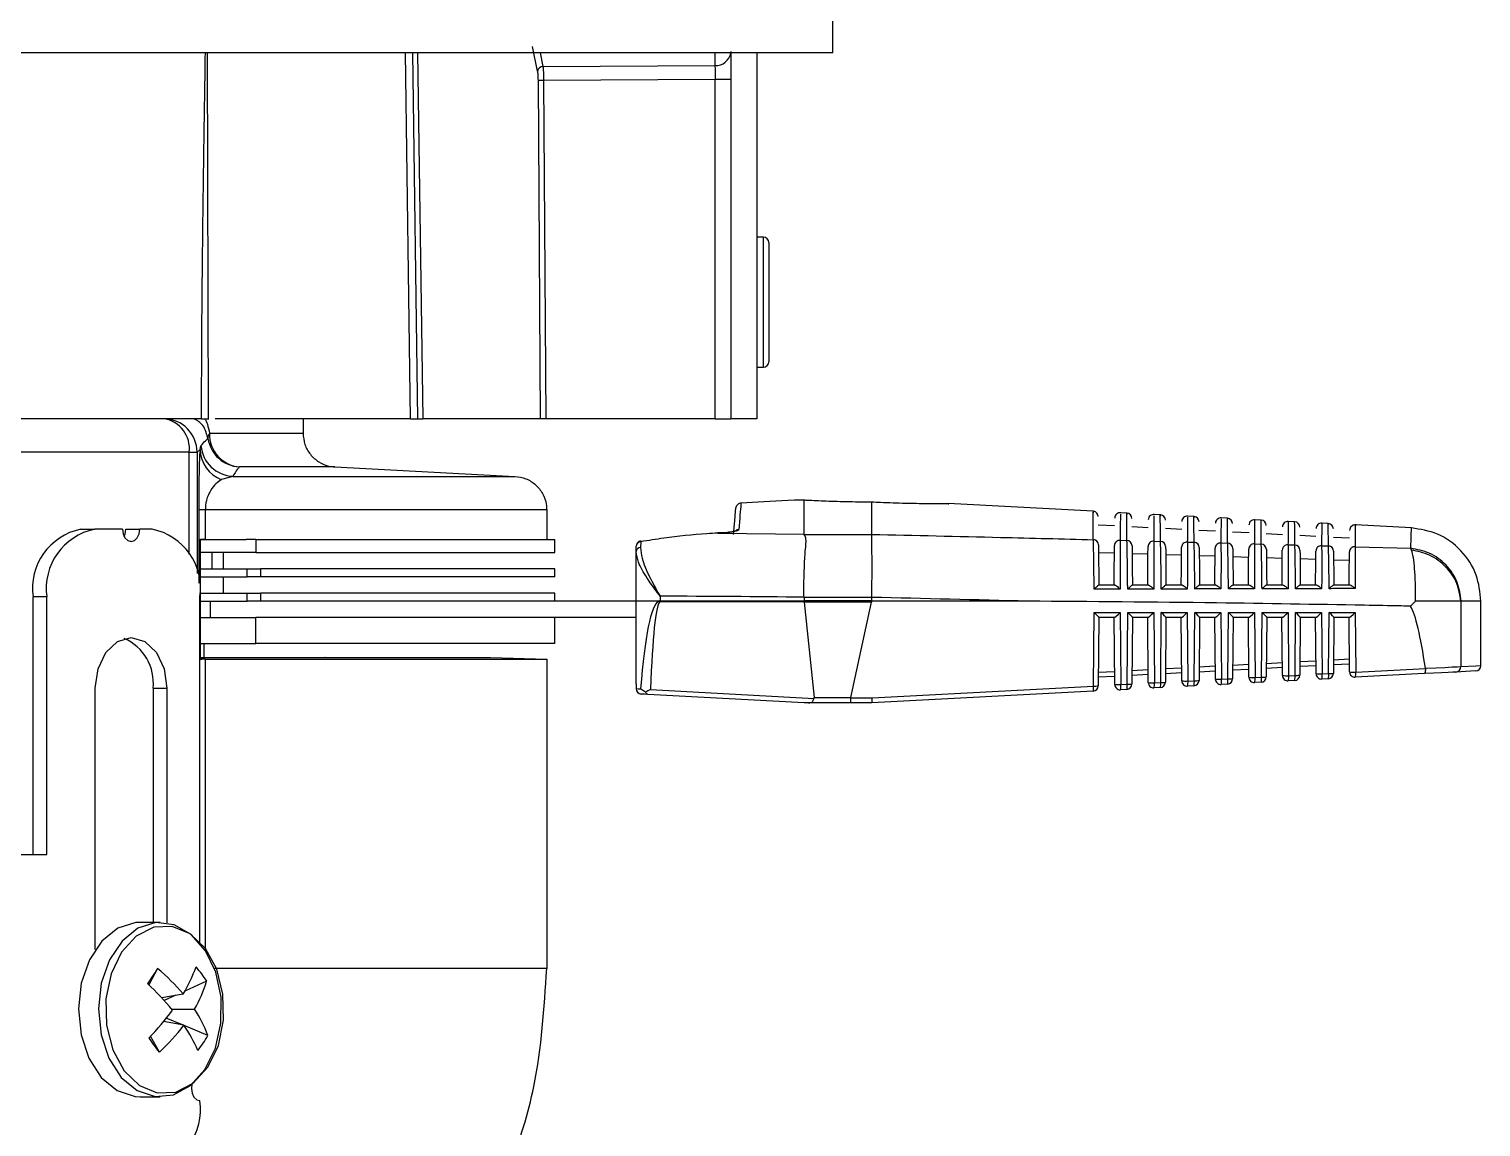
# Model space of a CAD drawing. Extents: x 11 to 120, y 2 to 94.
# Drawn here: x 57.591 to 60.272, y 80.248 to 82.274 of the extents above; entities that cross this region are included whole.
import ezdxf

# ---------------------------------------------------------------- set-up
doc = ezdxf.new("R2010")
doc.units = 0
doc.header["$MEASUREMENT"] = 0
doc.layers.add('OBJECT', color=7, linetype='CONTINUOUS')

msp = doc.modelspace()

# ---------------------------------------------------------------- linework, layer by layer
at = {"layer": 'OBJECT'}
for p, q in [((59.0745, 82.2299), (59.0745, 83.4799)), ((59.0745, 82.2299), (57.3865, 82.2299)), ((57.922, 81.5549), (57.9201, 82.2299)), ((58.2948, 81.5549), (58.2854, 82.2299)), ((58.3086, 81.5549), (58.2992, 82.2299)), ((58.3081, 82.2299), (58.3175, 81.5549)), ((58.5296, 82.1963), (58.5203, 82.2418)), ((58.5342, 82.2299), (58.5394, 82.205)), ((58.857, 82.2299), (58.857, 82.2066)), ((58.8865, 82.2325), (58.8865, 81.5549)), ((58.9345, 82.2299), (58.9345, 81.5549)), ((58.5394, 82.205), (58.857, 82.2066)), ((58.5348, 81.5549), (58.531, 82.1791)), ((58.8573, 82.1807), (58.5406, 82.1792)), ((58.5406, 82.1792), (58.5445, 81.5549)), ((58.8865, 82.1807), (58.8573, 82.1807)), ((58.8573, 81.5549), (58.8573, 82.1807)), ((58.9467, 81.8899), (58.9345, 81.8901)), ((58.9467, 81.65), (58.9467, 81.8899)), ((58.9565, 81.8799), (58.9565, 81.7699)), ((58.9565, 81.7699), (58.9565, 81.66)), ((58.9345, 81.6497), (58.9467, 81.65)), ((57.9091, 81.5549), (57.3859, 81.5549)), ((58.2948, 81.5549), (57.9342, 81.5549)), ((58.0964, 81.5549), (58.0964, 81.5279)), ((58.2948, 81.5549), (58.3086, 81.5549)), ((58.5348, 81.5549), (58.3175, 81.5549)), ((58.8573, 81.5549), (58.5445, 81.5549)), ((58.8573, 81.5549), (58.8865, 81.5549)), ((58.9345, 81.5549), (58.8865, 81.5549)), ((57.9066, 81.4981), (57.9079, 81.5049)), ((57.9238, 81.5279), (58.0964, 81.5279)), ((57.8864, 81.4929), (57.4246, 81.4929)), ((57.8864, 81.4929), (57.9007, 81.4929)), ((57.8864, 81.3047), (57.8864, 81.4929)), ((57.9066, 81.4981), (57.9007, 81.4929)), ((57.9007, 81.4929), (57.9007, 81.2693)), ((57.9669, 81.4485), (57.9461, 81.4424)), ((57.9669, 81.4485), (58.4877, 81.4485)), ((58.1552, 81.466), (57.979, 81.466)), ((58.1552, 81.466), (58.4877, 81.4485)), ((58.9051, 81.3992), (58.9052, 81.3992)), ((59.0037, 81.4045), (59.0037, 81.4045)), ((59.0215, 81.342), (59.0215, 81.4044)), ((59.1465, 81.3414), (59.1465, 81.4009)), ((59.5555, 81.3841), (59.288, 81.3981)), ((57.916, 81.3866), (57.9044, 81.3866)), ((57.9044, 81.2512), (57.9044, 81.3866)), ((57.916, 81.3866), (57.916, 81.3318)), ((58.5464, 81.3866), (57.916, 81.3866)), ((58.5464, 81.3866), (58.5464, 81.3318)), ((59.6175, 81.3808), (59.6058, 81.3814)), ((59.6795, 81.3776), (59.6678, 81.3782)), ((59.7415, 81.3743), (59.7298, 81.3749)), ((59.8035, 81.3711), (59.7917, 81.3717)), ((59.8655, 81.3678), (59.8537, 81.3684)), ((57.6863, 81.3509), (57.7118, 81.3509)), ((57.763, 81.3509), (57.7118, 81.3509)), ((57.7694, 81.3509), (57.7949, 81.3509)), ((57.8178, 81.3509), (57.7949, 81.3509)), ((58.8804, 81.3451), (58.8623, 81.3441)), ((58.8804, 81.3448), (58.8623, 81.3439)), ((58.8623, 81.3439), (58.8623, 81.3441)), ((58.8623, 81.3439), (59.0215, 81.342)), ((58.8804, 81.3451), (58.8804, 81.3451)), ((58.8804, 81.3448), (58.8804, 81.3451)), ((59.0215, 81.342), (59.022, 81.3413)), ((59.022, 81.3413), (59.1465, 81.3413)), ((59.1465, 81.3413), (59.1465, 81.3414)), ((59.5951, 81.357), (59.5649, 81.3586)), ((59.6571, 81.3537), (59.6269, 81.3553)), ((59.7192, 81.3505), (59.6888, 81.3521)), ((59.7812, 81.3472), (59.7508, 81.3488)), ((59.8432, 81.344), (59.8129, 81.3456)), ((59.9051, 81.3407), (59.8749, 81.3423)), ((59.9275, 81.3646), (59.9156, 81.3652)), ((59.9895, 81.3613), (59.9776, 81.3619)), ((60.1435, 81.3532), (60.0395, 81.3587)), ((57.9073, 81.1104), (57.9073, 81.3327)), ((57.916, 81.3318), (57.9073, 81.3318)), ((57.9073, 81.3318), (57.916, 81.3318)), ((57.916, 81.3318), (57.9913, 81.3318)), ((58.0093, 81.3318), (57.9913, 81.3318)), ((58.0093, 81.3318), (58.0093, 81.3078)), ((58.0093, 81.3318), (58.5615, 81.3318)), ((58.5615, 81.3078), (58.5615, 81.3318)), ((58.7115, 81.3097), (58.7115, 81.3194)), ((58.7201, 81.3277), (58.7198, 81.3172)), ((59.6053, 81.3304), (59.6178, 81.3301)), ((59.6673, 81.3288), (59.6798, 81.3285)), ((59.7293, 81.3272), (59.7418, 81.3268)), ((59.7912, 81.3255), (59.8038, 81.3252)), ((59.8532, 81.3239), (59.8658, 81.3235)), ((59.9152, 81.3222), (59.9278, 81.3218)), ((59.9669, 81.3375), (59.9371, 81.3391)), ((59.9772, 81.3204), (59.9899, 81.3201)), ((60.0289, 81.3342), (59.9991, 81.3358)), ((60.0392, 81.3187), (60.1421, 81.3157)), ((60.1435, 81.3124), (60.1421, 81.3157)), ((58.0093, 81.3078), (57.9073, 81.3078)), ((57.9284, 81.2778), (57.9284, 81.3078)), ((57.9493, 81.2778), (57.9493, 81.3078)), ((58.0093, 81.3078), (58.5615, 81.3078)), ((58.7115, 81.218), (58.7115, 81.3097)), ((59.5654, 81.3082), (59.5947, 81.3073)), ((59.6274, 81.3063), (59.6566, 81.3054)), ((59.6894, 81.3044), (59.7186, 81.3035)), ((59.7514, 81.3024), (59.7806, 81.3015)), ((59.8134, 81.3005), (59.8426, 81.2996)), ((59.8754, 81.2985), (59.9046, 81.2976)), ((59.9375, 81.2966), (59.9665, 81.2956)), ((59.9995, 81.2946), (60.0285, 81.2936)), ((57.9073, 81.2778), (57.993, 81.2778)), ((57.9073, 81.2629), (57.993, 81.2629)), ((57.9493, 81.2329), (57.9493, 81.2629)), ((57.993, 81.2629), (57.993, 81.2778)), ((57.993, 81.2778), (58.0182, 81.2778)), ((58.0182, 81.2629), (57.993, 81.2629)), ((58.0182, 81.2778), (58.0182, 81.2629)), ((58.5615, 81.2778), (58.0182, 81.2778)), ((58.5615, 81.2629), (58.0182, 81.2629)), ((58.5615, 81.2629), (58.5615, 81.2778)), ((59.5658, 81.248), (59.5949, 81.248)), ((59.6278, 81.248), (59.6569, 81.248)), ((59.6898, 81.248), (59.719, 81.248)), ((59.7517, 81.248), (59.7811, 81.248)), ((59.8137, 81.248), (59.8431, 81.248)), ((59.8757, 81.248), (59.9052, 81.248)), ((59.9376, 81.248), (59.9673, 81.248)), ((59.9996, 81.248), (60.0294, 81.248)), ((57.6234, 81.2259), (57.5979, 81.2259)), ((57.5979, 80.7509), (57.5979, 81.2259)), ((57.6234, 80.7509), (57.6234, 81.2259)), ((57.9062, 80.5871), (57.9062, 81.2259)), ((57.9073, 81.2329), (57.993, 81.2329)), ((57.9073, 81.218), (57.993, 81.218)), ((57.9255, 81.188), (57.9255, 81.218)), ((57.993, 81.218), (57.993, 81.2329)), ((57.993, 81.2329), (58.0182, 81.2329)), ((58.0182, 81.218), (57.993, 81.218)), ((58.0182, 81.2329), (58.0182, 81.218)), ((58.5615, 81.2329), (58.0182, 81.2329)), ((58.53, 81.218), (58.0182, 81.218)), ((58.7115, 81.218), (58.53, 81.218)), ((58.5615, 81.218), (58.5615, 81.2329)), ((58.7529, 81.218), (58.7115, 81.218)), ((58.7115, 81.0657), (58.7115, 81.218)), ((58.756, 81.2273), (58.756, 81.2188)), ((58.756, 81.2188), (59.0215, 81.2188)), ((59.0216, 81.2172), (58.756, 81.2172)), ((59.0215, 81.2248), (59.0215, 81.2196)), ((59.1465, 81.2248), (59.0215, 81.2248)), ((59.0215, 81.2196), (59.1465, 81.2196)), ((59.0215, 81.2188), (59.0216, 81.2172)), ((59.1462, 81.2164), (59.0217, 81.2164)), ((59.0217, 81.2164), (59.0403, 81.0402)), ((59.108, 81.0402), (59.1462, 81.2164)), ((59.1465, 81.2196), (59.1465, 81.2248)), ((59.4352, 81.218), (59.1466, 81.218)), ((60.1507, 81.218), (60.1416, 81.2089)), ((60.2344, 81.218), (60.2344, 81.0974)), ((60.2349, 81.218), (60.2344, 81.218)), ((60.2715, 81.0994), (60.2715, 81.2184)), ((57.9073, 81.188), (58.0093, 81.188)), ((58.0093, 81.14), (58.0093, 81.188)), ((58.53, 81.188), (58.0093, 81.188)), ((58.7115, 81.188), (58.53, 81.188)), ((58.5615, 81.14), (58.5615, 81.188)), ((59.556, 81.0615), (59.5572, 81.1975)), ((59.5572, 81.1975), (59.6053, 81.1975)), ((59.5659, 81.188), (59.5648, 81.062)), ((59.5943, 81.188), (59.5659, 81.188)), ((59.5952, 81.0646), (59.5941, 81.188)), ((59.6053, 81.1975), (59.6064, 81.0642)), ((59.618, 81.0648), (59.6192, 81.1975)), ((59.6192, 81.1975), (59.6673, 81.1975)), ((59.6279, 81.188), (59.6268, 81.0653)), ((59.6563, 81.188), (59.6279, 81.188)), ((59.6572, 81.0679), (59.6561, 81.188)), ((59.6673, 81.1975), (59.6684, 81.0675)), ((59.6801, 81.0681), (59.6812, 81.1975)), ((59.6812, 81.1975), (59.7293, 81.1975)), ((59.6899, 81.188), (59.6888, 81.0685)), ((59.7183, 81.188), (59.6899, 81.188)), ((59.7192, 81.0712), (59.7181, 81.188)), ((59.7293, 81.1975), (59.7304, 81.0707)), ((59.7421, 81.0714), (59.7432, 81.1975)), ((59.7432, 81.1975), (59.7913, 81.1975)), ((59.7519, 81.188), (59.7509, 81.0718)), ((59.7803, 81.188), (59.7519, 81.188)), ((59.7811, 81.0745), (59.7801, 81.188)), ((59.7913, 81.1975), (59.7923, 81.074)), ((59.8041, 81.0746), (59.8052, 81.1975)), ((59.8052, 81.1975), (59.8533, 81.1975)), ((59.8139, 81.188), (59.8129, 81.0751)), ((59.8423, 81.188), (59.8139, 81.188)), ((59.8431, 81.0777), (59.8421, 81.188)), ((59.8533, 81.1975), (59.8543, 81.0773)), ((59.8661, 81.0779), (59.8672, 81.1975)), ((59.8672, 81.1975), (59.9153, 81.1975)), ((59.8759, 81.188), (59.8749, 81.0784)), ((59.9043, 81.188), (59.8759, 81.188)), ((59.9051, 81.081), (59.9041, 81.188)), ((59.9153, 81.1975), (59.9163, 81.0806)), ((59.9282, 81.0812), (59.9292, 81.1975)), ((59.9292, 81.1975), (59.9773, 81.1975)), ((59.9379, 81.188), (59.937, 81.0816)), ((59.9663, 81.188), (59.9379, 81.188)), ((59.967, 81.0843), (59.9661, 81.188)), ((59.9773, 81.1975), (59.9783, 81.0838)), ((59.9902, 81.0845), (59.9912, 81.1975)), ((59.9912, 81.1975), (60.0393, 81.1975)), ((59.9999, 81.188), (59.999, 81.0849)), ((60.0283, 81.188), (59.9999, 81.188)), ((60.029, 81.0875), (60.0281, 81.188)), ((60.0393, 81.1975), (60.0402, 81.0871)), ((57.9073, 81.14), (58.0093, 81.14)), ((57.9136, 81.114), (57.9136, 81.14)), ((58.5615, 81.14), (58.0093, 81.14)), ((57.9073, 81.114), (58.1365, 81.114)), ((57.916, 81.1113), (57.9073, 81.1113)), ((57.916, 81.1113), (57.9073, 81.1113)), ((57.916, 81.1113), (58.5464, 81.1113)), ((57.916, 81.1113), (57.916, 80.5738)), ((58.1375, 81.114), (58.1365, 81.114)), ((58.1375, 81.114), (58.4426, 81.114)), ((58.4426, 81.114), (58.5464, 81.1113)), ((58.5464, 81.1113), (58.5464, 80.54)), ((59.8131, 81.1002), (59.8429, 81.1017)), ((59.8751, 81.1034), (59.9049, 81.105)), ((59.9372, 81.1067), (59.9668, 81.1083)), ((60.0289, 81.1021), (59.9991, 81.1005)), ((59.9992, 81.11), (60.0288, 81.1115)), ((59.5951, 81.0792), (59.5649, 81.0776)), ((59.565, 81.0871), (59.595, 81.0886)), ((59.6571, 81.0825), (59.6269, 81.0809)), ((59.627, 81.0903), (59.657, 81.0919)), ((59.719, 81.0858), (59.689, 81.0842)), ((59.6891, 81.0936), (59.7189, 81.0952)), ((59.781, 81.089), (59.751, 81.0874)), ((59.7511, 81.0969), (59.7809, 81.0985)), ((59.7923, 81.074), (59.8041, 81.0746)), ((59.843, 81.0923), (59.813, 81.0907)), ((59.8543, 81.0773), (59.8661, 81.0779)), ((59.9049, 81.0956), (59.8751, 81.094)), ((59.9163, 81.0806), (59.9282, 81.0812)), ((59.9669, 81.0988), (59.9371, 81.0973)), ((59.9895, 81.075), (59.9776, 81.0744)), ((59.9783, 81.0838), (59.9902, 81.0845)), ((60.1665, 81.0844), (60.0395, 81.0776)), ((60.0402, 81.0871), (60.1689, 81.0939)), ((60.1689, 81.0939), (60.1689, 81.0943)), ((57.7128, 80.5751), (57.7128, 81.0574)), ((57.8196, 81.0574), (57.8451, 81.0574)), ((57.8196, 81.0574), (57.8196, 80.6254)), ((57.8451, 81.0574), (57.8451, 80.6244)), ((58.7115, 81.0657), (58.7116, 81.0568)), ((59.0215, 81.0305), (58.7332, 81.0461)), ((58.738, 81.0552), (59.0401, 81.0388)), ((59.5553, 81.0521), (59.1465, 81.0305)), ((59.1475, 81.04), (59.556, 81.0615)), ((59.6173, 81.0554), (59.6057, 81.0547)), ((59.6064, 81.0642), (59.618, 81.0648)), ((59.6794, 81.0586), (59.6677, 81.058)), ((59.6684, 81.0675), (59.6801, 81.0681)), ((59.7414, 81.0619), (59.7297, 81.0613)), ((59.7304, 81.0707), (59.7421, 81.0714)), ((59.8034, 81.0652), (59.7917, 81.0646)), ((59.8655, 81.0685), (59.8536, 81.0678)), ((59.9275, 81.0717), (59.9156, 81.0711)), ((59.0298, 81.0305), (59.0215, 81.0305)), ((59.1073, 81.0305), (59.0298, 81.0305)), ((59.0403, 81.0402), (59.108, 81.0402)), ((59.1465, 81.0305), (59.1073, 81.0305)), ((59.1079, 81.04), (59.1475, 81.04)), ((59.1465, 81.0305), (59.1465, 81.0305)), ((57.4714, 80.7509), (57.6234, 80.7509)), ((57.8325, 80.6254), (57.7955, 80.6254)), ((57.8279, 80.54), (57.8116, 80.5102)), ((58.5464, 80.54), (57.933, 80.54)), ((57.9185, 80.517), (57.8782, 80.4984)), ((57.8751, 80.4932), (57.8355, 80.4862)), ((57.8615, 80.4908), (57.8402, 80.481)), ((57.8541, 80.4651), (57.896, 80.4653)), ((57.8763, 80.4356), (57.8388, 80.4422)), ((57.8739, 80.4361), (57.8439, 80.4486)), ((57.9206, 80.4165), (57.8769, 80.4348)), ((57.8312, 80.3858), (57.8147, 80.4151)), ((57.7955, 80.3034), (57.8325, 80.3034)), ((57.9062, 80.2959), (57.9062, 80.2964))]:
    msp.add_line(p, q, dxfattribs=at)
at = {"layer": 'OBJECT', "flags": 128}
for points in [[(59.0037, 81.4045), (58.9804, 81.4033), (58.9476, 81.4015), (58.9052, 81.3992)], [(58.8915, 81.3413), (58.8937, 81.367), (58.8951, 81.3833), (58.8957, 81.3901)], [(57.763, 81.3509), (57.7642, 81.3423), (57.7677, 81.335), (57.7729, 81.3301), (57.7789, 81.3284), (57.785, 81.3301), (57.7902, 81.335), (57.7936, 81.3423), (57.7949, 81.3509)], [(57.7662, 81.3374), (57.7682, 81.3423), (57.7694, 81.3509)], [(57.7128, 81.0574), (57.7179, 81.0932), (57.7322, 81.1235), (57.7536, 81.1438), (57.7789, 81.1509), (57.8042, 81.1438), (57.8257, 81.1235), (57.84, 81.0932), (57.8451, 81.0574)], [(60.2251, 81.0874), (60.2197, 81.0872), (60.2107, 81.0867), (60.1986, 81.086), (60.1837, 81.0853), (60.1665, 81.0844)], [(60.1689, 81.0943), (60.1881, 81.0952), (60.2047, 81.096), (60.2183, 81.0967), (60.2283, 81.0971), (60.2344, 81.0974)], [(60.262, 81.0894), (60.262, 81.0894), (60.2528, 81.0889), (60.2251, 81.0874)], [(60.2344, 81.0974), (60.2622, 81.0989), (60.2715, 81.0994)], [(58.7116, 81.0568), (58.7129, 81.0567), (58.7157, 81.0566), (58.7199, 81.0564)], [(58.7332, 81.0461), (58.727, 81.0465), (58.7228, 81.0467), (58.721, 81.0468)], [(57.7955, 80.6254), (57.7878, 80.625), (57.7547, 80.6147), (57.7252, 80.591), (57.7019, 80.5561), (57.687, 80.513), (57.6817, 80.4656), (57.6865, 80.4181), (57.701, 80.3747), (57.7239, 80.3393), (57.7531, 80.315), (57.7862, 80.3039), (57.7955, 80.3034)], [(57.9154, 80.3541), (57.9347, 80.3935), (57.9449, 80.4393), (57.9452, 80.4873), (57.9354, 80.5332), (57.9165, 80.5731), (57.8901, 80.6033), (57.8586, 80.6211), (57.8248, 80.625), (57.7917, 80.6147), (57.7622, 80.591), (57.7389, 80.5561), (57.724, 80.513), (57.7187, 80.4656), (57.7235, 80.4181), (57.738, 80.3747), (57.7609, 80.3393), (57.7901, 80.315), (57.8232, 80.3039), (57.857, 80.3072), (57.8887, 80.3244), (57.9154, 80.3541)], [(57.9208, 80.3583), (57.9401, 80.3983), (57.9497, 80.4448), (57.9486, 80.4932), (57.9371, 80.5388), (57.9161, 80.5772), (57.8878, 80.6044), (57.8549, 80.618), (57.8207, 80.6166), (57.7884, 80.6002), (57.7613, 80.5705), (57.742, 80.5305), (57.7324, 80.484), (57.7335, 80.4356), (57.745, 80.39), (57.766, 80.3517), (57.7943, 80.3244), (57.8272, 80.3108), (57.8615, 80.3123), (57.8937, 80.3286), (57.9208, 80.3583)], [(57.8913, 80.3265), (57.8903, 80.3189), (57.8915, 80.3103), (57.895, 80.303), (57.9001, 80.2981), (57.9062, 80.2964)]]:
    msp.add_lwpolyline(points, dxfattribs=at)
at = {"layer": 'OBJECT'}
for centre, radius, start, end in [((58.8584, 82.2351), 0.0285, 267.3384, 349.5442), ((58.5396, 82.1949), 0.01, 91.1324, 172.4571), ((58.6528, 72.9959), 9.184, 90.69999, 90.76034), ((58.9465, 81.8799), 0.01, 0, 89), ((58.9465, 81.66), 0.01, 271, 0), ((57.83, 81.499), 0.0568, 353.8232, 79.8676), ((57.8387, 81.4929), 0.062, 0.0185, 88.8269), ((57.9697, 81.5105), 0.062, 185.1379, 267.4505), ((57.9351, 81.5192), 0.0143, 142.6459, 184.1231), ((57.9821, 81.5279), 0.062, 189.0434, 267.1598), ((57.9842, 81.5262), 0.0605, 178.4265, 265.0795), ((57.9669, 81.499), 0.0604, 180.8387, 249.7837), ((59.5548, 81.3741), 0.01, 0.5, 83.0416), ((59.6052, 81.3714), 0.01, 83.4921, 179.5), ((59.6168, 81.3708), 0.01, 0.5, 83.5539), ((59.6672, 81.3682), 0.01, 83.9559, 179.5), ((59.6788, 81.3676), 0.01, 0.5, 84.0669), ((59.7292, 81.3649), 0.01, 84.469, 179.5), ((59.7409, 81.3643), 0.01, 0.5, 84.5807), ((59.7911, 81.3617), 0.01, 84.9828, 179.5), ((59.8029, 81.3611), 0.01, 0.5, 85.0953), ((59.8531, 81.3584), 0.01, 85.4975, 179.5), ((57.7084, 81.2415), 0.1116, 101.4219, 188.0493), ((57.7339, 81.2415), 0.1116, 101.4219, 188.0494), ((57.7957, 81.2415), 0.1116, 351.9508, 78.5781), ((58.9014, 81.3402), 0.0101, 92.6072, 131.1823), ((59.8649, 81.3578), 0.01, 0.5, 85.6107), ((59.9151, 81.3552), 0.01, 86.013, 179.5), ((59.927, 81.3546), 0.01, 0.5, 86.1269), ((59.977, 81.352), 0.01, 86.5294, 179.5), ((59.989, 81.3513), 0.01, 0.5, 86.6441), ((60.039, 81.3487), 0.01, 86.9496, 179.5), ((58.7215, 81.3194), 0.01, 99.2546, 180), ((58.7205, 81.3187), 0.00906, 92.8152, 175.6376), ((58.72, 81.3086), 0.00857, 91.3583, 172.7708), ((58.7309, 81.3299), 0.011, 183.6039, 191.5459), ((59.5554, 81.3218), 0.00987, 1.134, 87.7412), ((59.6047, 81.3205), 0.0099, 86.3725, 178.7897), ((59.6174, 81.3202), 0.00987, 1.1135, 87.7191), ((59.6667, 81.3189), 0.0099, 86.3922, 178.8115), ((59.6794, 81.3186), 0.00987, 1.0943, 87.6966), ((59.7286, 81.3173), 0.00991, 86.4108, 178.8338), ((59.7414, 81.317), 0.00988, 1.0784, 87.6709), ((59.7906, 81.3156), 0.00991, 86.4286, 178.8557), ((59.8034, 81.3153), 0.00988, 1.0553, 87.6532), ((59.8526, 81.314), 0.00991, 86.4477, 178.8788), ((59.8654, 81.3136), 0.00989, 1.0368, 87.6311), ((59.9146, 81.3123), 0.00991, 86.4666, 178.8996), ((59.9274, 81.3119), 0.00989, 1.0189, 87.61), ((59.9766, 81.3105), 0.00992, 86.4849, 178.9201), ((59.9894, 81.3102), 0.00989, 1.003, 87.587), ((60.0386, 81.3088), 0.00992, 86.5029, 178.941), ((58.8489, 81.3092), 0.1324, 223.5506, 224.5), ((58.8749, 81.2188), 0.1189, 180.0138, 180.7743), ((57.7314, 81.0675), 0.0887, 353.4617, 66.9254), ((59.7888, 81.1284), 0.0545, 261.8661, 273.6815), ((59.7911, 81.0745), 0.01, 180.5, 273.0226), ((59.7722, 81.0707), 0.0204, 342.3859, 9.2742), ((59.8029, 81.0752), 0.01, 273.0226, 359.5), ((59.784, 81.0714), 0.0204, 342.383, 9.2806), ((59.8065, 81.1156), 0.041, 266.687, 278.9994), ((59.8508, 81.1317), 0.0545, 261.8667, 273.6809), ((59.8531, 81.0778), 0.01, 180.5, 273.0226), ((59.8342, 81.074), 0.0204, 342.3832, 9.2805), ((59.8649, 81.0784), 0.01, 273.0226, 359.5), ((59.846, 81.0746), 0.0204, 342.3855, 9.2745), ((59.8685, 81.1189), 0.041, 266.687, 278.9975), ((59.9128, 81.135), 0.0545, 261.8665, 273.6811), ((59.9151, 81.0811), 0.01, 180.5, 273.0226), ((59.8962, 81.0773), 0.0204, 342.3832, 9.2805), ((59.927, 81.0817), 0.01, 273.0226, 359.5), ((59.908, 81.0779), 0.0204, 342.3832, 9.2805), ((59.9305, 81.1221), 0.041, 266.6836, 279.001), ((59.9748, 81.1383), 0.0545, 261.8662, 273.6814), ((59.977, 81.0844), 0.01, 180.5, 273.0226), ((59.9581, 81.0805), 0.0204, 342.3758, 9.2843), ((59.989, 81.085), 0.01, 273.0226, 359.5), ((59.9701, 81.0812), 0.0204, 342.3855, 9.2745), ((59.9926, 81.1254), 0.041, 266.6857, 279.0007), ((60.0367, 81.1415), 0.0545, 261.8661, 273.6815), ((60.039, 81.0876), 0.01, 180.5, 273.0226), ((60.0201, 81.0838), 0.0204, 342.3859, 9.2742), ((60.2245, 81.0973), 0.00991, 273.4746, 0.5507), ((60.2615, 81.0994), 0.01, 273.0226, 355.0653), ((58.7216, 81.0568), 0.00999, 179.9496, 266.8549), ((58.7123, 81.0566), 0.00067, 168.3449, 180.5049), ((58.7216, 81.0568), 0.01, 180.809, 266.8941), ((59.5548, 81.0621), 0.01, 273.0226, 359.5), ((59.5359, 81.0583), 0.0204, 342.3828, 9.2808), ((59.5584, 81.1025), 0.041, 266.6868, 278.9977), ((59.6029, 81.1186), 0.0545, 261.8661, 273.6815), ((59.6052, 81.0647), 0.01, 180.5, 273.0226), ((59.5863, 81.0609), 0.0204, 342.3859, 9.2742), ((59.6168, 81.0653), 0.01, 273.0226, 359.5), ((59.5979, 81.0615), 0.0204, 342.3859, 9.2742), ((59.6204, 81.1057), 0.041, 266.6838, 279.0007), ((59.6649, 81.1219), 0.0545, 261.8665, 273.6811), ((59.6672, 81.068), 0.01, 180.5, 273.0226), ((59.6483, 81.0642), 0.0204, 342.3832, 9.2805), ((59.6788, 81.0686), 0.01, 273.0226, 359.5), ((59.6599, 81.0648), 0.0204, 342.3828, 9.2808), ((59.6824, 81.109), 0.041, 266.687, 278.9994), ((59.7269, 81.1252), 0.0545, 261.8662, 273.6814), ((59.7292, 81.0713), 0.01, 180.5, 273.0226), ((59.7102, 81.0675), 0.0204, 342.3832, 9.2805), ((59.7409, 81.0719), 0.01, 273.0226, 359.5), ((59.7219, 81.0681), 0.0204, 342.3864, 9.2738), ((59.7445, 81.1123), 0.041, 266.6838, 279.0007), ((61.1375, 78.3171), 3.9869, 146.1132, 146.5915), ((57.5791, 80.2419), 0.3883, 40.3343, 50.1597), ((57.6453, 80.6335), 0.2692, 328.5887, 340.3687), ((57.7566, 80.4157), 0.191, 32.0139, 41.8135), ((57.4591, 80.1363), 0.5139, 39.55, 47.0247), ((57.7032, 80.5797), 0.2242, 329.3222, 343.7612), ((57.456, 80.7575), 0.4959, 315.8154, 323.6481), ((57.7176, 80.3448), 0.2153, 19.4635, 34.0335), ((57.5725, 80.6654), 0.3809, 312.7652, 322.8978), ((57.6614, 80.2863), 0.2617, 23.0559, 34.7898), ((59.7311, 81.8334), 2.3887, 216.5229, 217.3053), ((57.7479, 80.5115), 0.1972, 321.5104, 331.1946), ((57.7957, 80.2803), 0.1116, 281.4217, 8.0493)]:
    msp.add_arc(centre, radius, start, end, dxfattribs=at)
for centre, major_axis, ratio, start_param, end_param in [((57.9664, 81.35), (0.062, 0.0151), 0.162756, 3.410195, 3.724554), ((58.7715, 80.6493), (-0.0157, 0.5695), 0.101686, 0.049862, 0.771527), ((58.7638, 80.6477), (-0.0078, 0.5695), 0.050872, 0.051969, 0.772633), ((58.7715, 80.6493), (-0.0157, 0.5695), 0.101686, 6.280384, 6.333048), ((58.7638, 80.6477), (-0.0078, 0.5695), 0.050872, 6.28249, 6.335154), ((58.6637, 79.1555), (7.8848, 0), 0.262774, 1.525405, 1.559096), ((58.5737, 81.2248), (0.4478, 0), 0.267949, 0, 0.004204), ((58.5737, 81.2196), (0.4478, 0), 0.267949, 6.276674, 6.283185), ((58.5733, 81.2196), (0.4485, -0.007), 0.267094, 0.032491, 0.039008), ((60.1245, 81.2196), (0.9787, 0.0064), 0.122438, 3.101128, 3.114217), ((55.1282, 79.1555), (19.0675, 0), 0.111038, 1.342949, 1.358461), ((60.1238, 81.2248), (0.9773, 0), 0.122785, 3.138252, 3.141593), ((60.1238, 81.2196), (0.9773, 0), 0.122785, 3.141593, 3.154684), ((60.1164, 78.9283), (0.0147, 2.2897), 0.052015, 5.95327, 6.194383), ((59.556, 81.198), (-0.00991, 0.00999), 0.035372, 3.176643, 4.624979), ((59.604, 81.198), (0.00988, 0.00996), 0.087934, 3.228543, 4.746979), ((59.618, 81.198), (-0.00991, 0.00999), 0.035372, 3.176643, 4.624979), ((59.666, 81.198), (0.00988, 0.00996), 0.087934, 3.228543, 4.746979), ((59.68, 81.198), (-0.00991, 0.00999), 0.035372, 3.176643, 4.624979), ((59.728, 81.198), (0.00988, 0.00996), 0.087934, 3.228543, 4.746979), ((59.742, 81.198), (-0.00991, 0.00999), 0.035372, 3.176643, 4.624979), ((59.79, 81.198), (0.00988, 0.00996), 0.087934, 3.228543, 4.746979), ((59.804, 81.198), (-0.00991, 0.00999), 0.035372, 3.176643, 4.624979), ((59.852, 81.198), (0.00988, 0.00996), 0.087934, 3.228543, 4.746979), ((59.866, 81.198), (-0.00991, 0.00999), 0.035372, 3.176643, 4.624979), ((59.914, 81.198), (0.00988, 0.00996), 0.087934, 3.228543, 4.746979), ((59.928, 81.198), (-0.00991, 0.00999), 0.035372, 3.176643, 4.624979), ((59.976, 81.198), (0.00988, 0.00996), 0.087934, 3.228543, 4.746979), ((59.99, 81.198), (-0.00991, 0.00999), 0.035372, 3.176643, 4.624979), ((60.038, 81.198), (0.00988, 0.00996), 0.087934, 3.228543, 4.746979), ((57.9664, 81.0931), (0.062, -0.0151), 0.162711, 2.558607, 2.872966), ((59.003, 81.0405), (0.0374, -0.0006), 0.267094, 6.175075, 6.315676), ((59.1073, 81.0405), (0, 0.01), 0.061163, 3.141593, 4.660029), ((59.1895, 81.0405), (0.0816, 0.0005), 0.122438, 3.114217, 3.140397), ((59.1462, 81.0405), (-0.00026, 0.01), 0.120424, 3.14477, 4.656852)]:
    msp.add_ellipse(centre, major_axis=major_axis, ratio=ratio, start_param=start_param, end_param=end_param, dxfattribs=at)
for points, knots in [([(57.9091, 81.5549), (57.9092, 81.6098), (57.9095, 81.7247), (57.9113, 81.8993), (57.9136, 82.0694), (57.9154, 82.1795), (57.9162, 82.2299)], [0, 0, 0, 0, 0.24402, 0.510283, 0.77599, 1, 1, 1, 1]), ([(58.5394, 82.205), (58.5395, 82.2035), (58.5399, 82.2005), (58.5402, 82.1942), (58.5405, 82.187), (58.5406, 82.1818), (58.5406, 82.1792)], [0, 0, 0, 0, 0.24939, 0.499166, 0.749323, 1, 1, 1, 1]), ([(58.857, 82.2066), (58.8571, 82.2052), (58.8572, 82.2022), (58.8573, 82.1958), (58.8573, 82.1886), (58.8573, 82.1833), (58.8573, 82.1807)], [0, 0, 0, 0, 0.2494547, 0.4998675, 0.749774, 1, 1, 1, 1]), ([(58.531, 82.1791), (58.5309, 82.1808), (58.5309, 82.1843), (58.5306, 82.189), (58.5301, 82.1933), (58.5298, 82.1953), (58.5296, 82.1963)], [0, 0, 0, 0, 0.248921, 0.499835, 0.751191, 1, 1, 1, 1]), ([(57.9209, 81.5182), (57.9198, 81.522), (57.9151, 81.5396), (57.9063, 81.5484), (57.8981, 81.5531), (57.8949, 81.5549)], [0, 0, 0, 0, 0.146775, 0.67253, 1, 1, 1, 1]), ([(57.9091, 81.5549), (57.9128, 81.5549), (57.9202, 81.5549), (57.9229, 81.5549), (57.9222, 81.5549), (57.922, 81.5549)], [0, 0, 0, 0, 0.425024, 0.850045, 1, 1, 1, 1]), ([(57.9152, 81.5549), (57.9168, 81.5517), (57.9204, 81.5446), (57.9226, 81.5338), (57.9238, 81.5279)], [0, 0, 0, 0, 0.450087, 1, 1, 1, 1]), ([(58.3086, 81.5549), (58.3091, 81.5549), (58.3102, 81.5549), (58.3119, 81.5549), (58.3134, 81.5549), (58.3147, 81.5549), (58.3159, 81.5549), (58.3169, 81.5549), (58.3173, 81.5549), (58.3175, 81.5549)], [0, 0, 0, 0, 0.143858, 0.287687, 0.431529, 0.575361, 0.719222, 0.857739, 1, 1, 1, 1]), ([(58.5445, 81.5549), (58.5434, 81.5549), (58.5417, 81.5549), (58.5397, 81.5549), (58.5383, 81.5549), (58.5372, 81.5549), (58.5362, 81.5549), (58.5353, 81.5549), (58.535, 81.5549), (58.5348, 81.5549)], [0, 0, 0, 0, 0.235208, 0.351553, 0.4679, 0.584227, 0.700573, 0.816902, 1, 1, 1, 1]), ([(57.9079, 81.5049), (57.9086, 81.5058), (57.9121, 81.51), (57.9164, 81.5146), (57.92, 81.5175), (57.9209, 81.5182)], [0, 0, 0, 0, 0.160413, 0.802068, 1, 1, 1, 1]), ([(58.0964, 81.5279), (58.0971, 81.5209), (58.0985, 81.507), (58.1092, 81.4884), (58.1249, 81.4744), (58.1413, 81.4674), (58.1517, 81.4663), (58.1552, 81.466)], [0, 0, 0, 0, 0.222088, 0.444175, 0.666265, 0.888359, 1, 1, 1, 1]), ([(57.9044, 81.3866), (57.9044, 81.3964), (57.9045, 81.416), (57.9048, 81.4455), (57.9055, 81.4776), (57.9062, 81.4903), (57.9066, 81.4981)], [0, 0, 0, 0, 0.163498, 0.325711, 0.581357, 1, 1, 1, 1]), ([(57.979, 81.466), (57.9777, 81.4645), (57.9737, 81.4598), (57.9696, 81.4531), (57.9669, 81.4485)], [0, 0, 0, 0, 0.321063, 1, 1, 1, 1]), ([(58.4877, 81.4485), (58.4946, 81.4475), (58.5085, 81.4454), (58.5265, 81.4337), (58.5397, 81.4173), (58.5457, 81.4005), (58.5463, 81.3901), (58.5464, 81.3866)], [0, 0, 0, 0, 0.222098, 0.444196, 0.666293, 0.888385, 1, 1, 1, 1]), ([(57.9461, 81.4424), (57.9426, 81.4402), (57.9356, 81.4356), (57.9269, 81.4254), (57.9208, 81.4133), (57.9178, 81.4036), (57.9163, 81.3946), (57.9161, 81.3892), (57.916, 81.3866)], [0, 0, 0, 0, 0.300573, 0.60653, 0.762918, 0.874183, 0.940146, 1, 1, 1, 1]), ([(58.9051, 81.3992), (58.904, 81.399), (58.9018, 81.3987), (58.8989, 81.3968), (58.8968, 81.3942), (58.8959, 81.3918), (58.8958, 81.3904), (58.8957, 81.3901)], [0, 0, 0, 0, 0.235927, 0.471835, 0.707759, 0.925417, 1, 1, 1, 1]), ([(58.9052, 81.3992), (58.9051, 81.3991), (58.9051, 81.3985), (58.9046, 81.393), (58.9026, 81.3693), (58.9009, 81.3502)], [0, 0, 0, 0, 0.045653, 0.228294, 1, 1, 1, 1]), ([(59.0215, 81.4044), (59.0148, 81.4044), (59.0063, 81.4045), (59.0041, 81.4045), (59.0037, 81.4045)], [0, 0, 0, 0, 0.791837, 1, 1, 1, 1]), ([(59.0217, 81.4044), (59.0217, 81.4044), (59.0216, 81.4044), (59.0215, 81.4044), (59.0215, 81.4044), (59.0215, 81.4044), (59.0215, 81.4044)], [0, 0, 0, 0, 0.159974, 0.363959, 0.750853, 1, 1, 1, 1]), ([(59.1465, 81.4009), (59.1305, 81.401), (59.0985, 81.4012), (59.056, 81.4027), (59.0323, 81.4038), (59.023, 81.4043), (59.0217, 81.4044)], [0, 0, 0, 0, 0.315568, 0.631102, 0.947588, 1, 1, 1, 1]), ([(59.2879, 81.398), (59.2884, 81.398), (59.2905, 81.398), (59.2775, 81.3978), (59.25, 81.3978), (59.2098, 81.3983), (59.1732, 81.3996), (59.1519, 81.4006), (59.1465, 81.4009)], [0, 0, 0, 0, 0.06941, 0.284852, 0.500141, 0.714749, 0.928344, 1, 1, 1, 1]), ([(59.5558, 81.3316), (59.5557, 81.3331), (59.5557, 81.3402), (59.5555, 81.3661), (59.5553, 81.3875), (59.5553, 81.382), (59.5553, 81.3811)], [0, 0, 0, 0, 0.04133, 0.206679, 0.869686, 1, 1, 1, 1]), ([(59.6057, 81.3788), (59.6057, 81.3782), (59.6057, 81.3769), (59.6054, 81.3472), (59.6053, 81.3304)], [0, 0, 0, 0, 0.436769, 1, 1, 1, 1]), ([(59.6178, 81.3301), (59.6178, 81.3315), (59.6177, 81.3385), (59.6175, 81.3639), (59.6173, 81.3845), (59.6173, 81.379), (59.6174, 81.3782)], [0, 0, 0, 0, 0.0420413, 0.2102318, 0.8846414, 1, 1, 1, 1]), ([(59.6677, 81.3759), (59.6677, 81.3751), (59.6677, 81.3734), (59.6674, 81.3447), (59.6673, 81.3288)], [0, 0, 0, 0, 0.448482, 1, 1, 1, 1]), ([(59.6798, 81.3285), (59.6798, 81.3298), (59.6797, 81.3367), (59.6795, 81.3617), (59.6793, 81.3815), (59.6794, 81.376), (59.6794, 81.3753)], [0, 0, 0, 0, 0.042777, 0.213907, 0.900112, 1, 1, 1, 1]), ([(59.7297, 81.373), (59.7297, 81.3721), (59.7296, 81.3701), (59.7294, 81.3423), (59.7293, 81.3272)], [0, 0, 0, 0, 0.456429, 1, 1, 1, 1]), ([(59.7418, 81.3268), (59.7418, 81.3282), (59.7417, 81.335), (59.7415, 81.3595), (59.7414, 81.3785), (59.7414, 81.3731), (59.7414, 81.3725)], [0, 0, 0, 0, 0.043537, 0.217711, 0.916125, 1, 1, 1, 1]), ([(59.7916, 81.3702), (59.7916, 81.3691), (59.7916, 81.3668), (59.7914, 81.3399), (59.7912, 81.3255)], [0, 0, 0, 0, 0.464658, 1, 1, 1, 1]), ([(59.8038, 81.3252), (59.8038, 81.3265), (59.8037, 81.3332), (59.8035, 81.3572), (59.8034, 81.3754), (59.8034, 81.3701), (59.8034, 81.3696)], [0, 0, 0, 0, 0.0443252, 0.2216513, 0.9327103, 1, 1, 1, 1]), ([(59.8658, 81.3235), (59.8658, 81.3248), (59.8658, 81.3314), (59.8656, 81.3549), (59.8654, 81.3724), (59.8655, 81.3671), (59.8655, 81.3668)], [0, 0, 0, 0, 0.045141, 0.225735, 0.949898, 1, 1, 1, 1]), ([(59.9278, 81.3218), (59.9278, 81.3231), (59.9278, 81.3295), (59.9276, 81.3526), (59.9274, 81.3694), (59.9275, 81.3641), (59.9275, 81.3639)], [0, 0, 0, 0, 0.045988, 0.22997, 0.967722, 1, 1, 1, 1]), ([(58.8623, 81.3439), (58.8556, 81.3435), (58.8224, 81.3414), (58.7748, 81.3367), (58.7343, 81.33), (58.7201, 81.3277)], [0, 0, 0, 0, 0.1396842, 0.6986638, 1, 1, 1, 1]), ([(58.9009, 81.3502), (58.9006, 81.3497), (58.9001, 81.3487), (58.8964, 81.3472), (58.891, 81.346), (58.8853, 81.3452), (58.8817, 81.3449), (58.8804, 81.3448)], [0, 0, 0, 0, 0.21906, 0.43802, 0.659216, 0.880003, 1, 1, 1, 1]), ([(58.8853, 81.3455), (58.8847, 81.3454), (58.8831, 81.3452), (58.8814, 81.3452), (58.8804, 81.3451)], [0, 0, 0, 0, 0.42916, 1, 1, 1, 1]), ([(58.8949, 81.3475), (58.8949, 81.3475), (58.8949, 81.3475), (58.894, 81.3472), (58.892, 81.3466), (58.889, 81.3459), (58.8864, 81.3457), (58.8853, 81.3455)], [0, 0, 0, 0, 0.090214, 0.251795, 0.484409, 0.778393, 1, 1, 1, 1]), ([(59.0215, 81.2253), (59.0214, 81.2304), (59.0212, 81.249), (59.0221, 81.28), (59.0236, 81.3122), (59.0267, 81.3327), (59.0233, 81.3389), (59.022, 81.3413)], [0, 0, 0, 0, 0.097508, 0.351332, 0.599305, 0.843154, 1, 1, 1, 1]), ([(59.1465, 81.2252), (59.1468, 81.2386), (59.1473, 81.2656), (59.1472, 81.3012), (59.1464, 81.3286), (59.1465, 81.3372), (59.1465, 81.3413)], [0, 0, 0, 0, 0.253584, 0.507164, 0.760847, 1, 1, 1, 1]), ([(59.1465, 81.3414), (59.2258, 81.3396), (59.3623, 81.3365), (59.4987, 81.3331), (59.5558, 81.3316)], [0, 0, 0, 0, 0.58145, 1, 1, 1, 1]), ([(59.8536, 81.3673), (59.8536, 81.3661), (59.8536, 81.3635), (59.8534, 81.3375), (59.8532, 81.3239)], [0, 0, 0, 0, 0.473184, 1, 1, 1, 1]), ([(59.9156, 81.3644), (59.9156, 81.3631), (59.9155, 81.3602), (59.9153, 81.3351), (59.9152, 81.3222)], [0, 0, 0, 0, 0.482025, 1, 1, 1, 1]), ([(59.9776, 81.3616), (59.9775, 81.36), (59.9775, 81.3569), (59.9773, 81.3327), (59.9772, 81.3204)], [0, 0, 0, 0, 0.491198, 1, 1, 1, 1]), ([(59.9899, 81.3201), (59.9899, 81.3214), (59.9898, 81.3277), (59.9896, 81.3502), (59.9895, 81.3663), (59.9895, 81.3611), (59.9895, 81.361)], [0, 0, 0, 0, 0.046867, 0.234363, 0.98622, 1, 1, 1, 1]), ([(60.0395, 81.3586), (60.0395, 81.3587), (60.0396, 81.3638), (60.0395, 81.3507), (60.0393, 81.3294), (60.0392, 81.3187)], [0, 0, 0, 0, 0.001446, 0.500723, 1, 1, 1, 1]), ([(60.1421, 81.3157), (60.1424, 81.3266), (60.143, 81.3485), (60.1431, 81.3517), (60.1431, 81.3533)], [0, 0, 0, 0, 0.496376, 1, 1, 1, 1]), ([(60.2715, 81.218), (60.2697, 81.2345), (60.2661, 81.2688), (60.2366, 81.3134), (60.1936, 81.3452), (60.1595, 81.3506), (60.1431, 81.3533)], [0, 0, 0, 0, 0.240773, 0.5, 0.759226, 1, 1, 1, 1]), ([(58.7198, 81.3172), (58.7204, 81.3108), (58.7219, 81.2944), (58.7351, 81.2643), (58.7482, 81.2403), (58.7553, 81.2284), (58.7559, 81.2274), (58.756, 81.2273)], [0, 0, 0, 0, 0.2447445, 0.6267298, 0.9679279, 0.9961438, 1, 1, 1, 1]), ([(59.5572, 81.2401), (59.5572, 81.2427), (59.5571, 81.2519), (59.5569, 81.2732), (59.5566, 81.3009), (59.5561, 81.3226), (59.5559, 81.329), (59.5558, 81.3316)], [0, 0, 0, 0, 0.0597752, 0.2071601, 0.5014107, 0.7959341, 1, 1, 1, 1]), ([(59.5652, 81.322), (59.5653, 81.3181), (59.5653, 81.3103), (59.5656, 81.2841), (59.5658, 81.2604), (59.5659, 81.248)], [0, 0, 0, 0, 0.324207, 0.64849, 1, 1, 1, 1]), ([(59.5941, 81.248), (59.5942, 81.2593), (59.5944, 81.2818), (59.5947, 81.3084), (59.5947, 81.3165), (59.5948, 81.3207)], [0, 0, 0, 0, 0.324373, 0.648691, 1, 1, 1, 1]), ([(59.6053, 81.3304), (59.6053, 81.3286), (59.6055, 81.3233), (59.6056, 81.305), (59.6055, 81.2768), (59.6054, 81.2538), (59.6053, 81.2428), (59.6053, 81.2402)], [0, 0, 0, 0, 0.148505, 0.448597, 0.748256, 0.940445, 1, 1, 1, 1]), ([(59.6192, 81.2402), (59.6192, 81.2428), (59.6191, 81.2519), (59.6189, 81.2731), (59.6185, 81.3005), (59.6181, 81.3215), (59.6179, 81.3276), (59.6178, 81.3301)], [0, 0, 0, 0, 0.059496, 0.20846, 0.505894, 0.803609, 1, 1, 1, 1]), ([(59.6273, 81.3204), (59.6273, 81.3165), (59.6274, 81.3089), (59.6276, 81.2831), (59.6278, 81.2599), (59.6279, 81.248)], [0, 0, 0, 0, 0.328087, 0.656252, 1, 1, 1, 1]), ([(59.6561, 81.248), (59.6562, 81.2592), (59.6564, 81.2815), (59.6567, 81.3073), (59.6567, 81.3151), (59.6568, 81.3191)], [0, 0, 0, 0, 0.328437, 0.656814, 1, 1, 1, 1]), ([(59.6673, 81.3288), (59.6673, 81.3271), (59.6675, 81.3218), (59.6676, 81.3036), (59.6675, 81.2759), (59.6674, 81.2534), (59.6673, 81.2429), (59.6673, 81.2404)], [0, 0, 0, 0, 0.150135, 0.453531, 0.756488, 0.940721, 1, 1, 1, 1]), ([(59.6812, 81.2404), (59.6812, 81.2429), (59.6811, 81.2519), (59.6809, 81.273), (59.6805, 81.3), (59.6801, 81.3203), (59.6799, 81.3262), (59.6798, 81.3285)], [0, 0, 0, 0, 0.0592181, 0.2098317, 0.5105953, 0.8116536, 1, 1, 1, 1]), ([(59.6893, 81.3188), (59.6893, 81.315), (59.6894, 81.3074), (59.6896, 81.282), (59.6898, 81.2594), (59.6899, 81.248)], [0, 0, 0, 0, 0.332168, 0.664412, 1, 1, 1, 1]), ([(59.7181, 81.248), (59.7182, 81.2591), (59.7184, 81.2813), (59.7186, 81.3062), (59.7187, 81.3137), (59.7187, 81.3175)], [0, 0, 0, 0, 0.332714, 0.665367, 1, 1, 1, 1]), ([(59.7293, 81.3272), (59.7293, 81.3255), (59.7295, 81.3203), (59.7296, 81.3021), (59.7295, 81.2749), (59.7294, 81.253), (59.7293, 81.243), (59.7293, 81.2405)], [0, 0, 0, 0, 0.151845, 0.458695, 0.765102, 0.940995, 1, 1, 1, 1]), ([(59.7432, 81.2406), (59.7432, 81.243), (59.7431, 81.252), (59.7429, 81.2728), (59.7425, 81.2996), (59.7421, 81.3191), (59.7419, 81.3248), (59.7418, 81.3268)], [0, 0, 0, 0, 0.058943, 0.211284, 0.515533, 0.820091, 1, 1, 1, 1]), ([(59.7513, 81.3172), (59.7513, 81.3134), (59.7514, 81.3059), (59.7516, 81.2809), (59.7518, 81.2589), (59.7519, 81.248)], [0, 0, 0, 0, 0.336461, 0.673002, 1, 1, 1, 1]), ([(59.7801, 81.248), (59.7802, 81.259), (59.7804, 81.281), (59.7806, 81.3051), (59.7807, 81.3123), (59.7807, 81.3158)], [0, 0, 0, 0, 0.337222, 0.674381, 1, 1, 1, 1]), ([(59.7912, 81.3255), (59.7913, 81.3238), (59.7914, 81.3187), (59.7916, 81.3007), (59.7915, 81.2738), (59.7914, 81.2525), (59.7913, 81.2431), (59.7913, 81.2407)], [0, 0, 0, 0, 0.1536344, 0.4641048, 0.7741282, 0.941266, 1, 1, 1, 1]), ([(59.8052, 81.2407), (59.8052, 81.2432), (59.8051, 81.252), (59.8049, 81.2726), (59.8045, 81.2991), (59.8041, 81.3179), (59.8039, 81.3233), (59.8038, 81.3252)], [0, 0, 0, 0, 0.0586706, 0.212823, 0.5207278, 0.8289547, 1, 1, 1, 1]), ([(59.8133, 81.3155), (59.8133, 81.3118), (59.8134, 81.3043), (59.8136, 81.2798), (59.8138, 81.2583), (59.8139, 81.248)], [0, 0, 0, 0, 0.3409859, 0.6820537, 1, 1, 1, 1]), ([(59.8532, 81.3239), (59.8533, 81.3222), (59.8534, 81.3172), (59.8535, 81.2992), (59.8535, 81.2728), (59.8534, 81.2521), (59.8533, 81.2432), (59.8533, 81.2408)], [0, 0, 0, 0, 0.1555102, 0.469778, 0.7835905, 0.9415333, 1, 1, 1, 1]), ([(59.8672, 81.2409), (59.8672, 81.2433), (59.8671, 81.252), (59.8669, 81.2725), (59.8665, 81.2986), (59.8661, 81.3167), (59.8659, 81.3218), (59.8658, 81.3235)], [0, 0, 0, 0, 0.058402, 0.214452, 0.526192, 0.838269, 1, 1, 1, 1]), ([(59.9152, 81.3222), (59.9153, 81.3205), (59.9154, 81.3155), (59.9155, 81.2977), (59.9155, 81.2718), (59.9154, 81.2516), (59.9153, 81.2433), (59.9153, 81.241)], [0, 0, 0, 0, 0.157483, 0.475733, 0.793525, 0.941799, 1, 1, 1, 1]), ([(59.9292, 81.241), (59.9292, 81.2434), (59.9291, 81.252), (59.9289, 81.2723), (59.9285, 81.2981), (59.9281, 81.3154), (59.9279, 81.3202), (59.9278, 81.3218)], [0, 0, 0, 0, 0.058136, 0.216179, 0.531949, 0.848067, 1, 1, 1, 1]), ([(59.9772, 81.3204), (59.9773, 81.3188), (59.9774, 81.3139), (59.9775, 81.2962), (59.9775, 81.2707), (59.9774, 81.2512), (59.9773, 81.2434), (59.9773, 81.2412)], [0, 0, 0, 0, 0.159552, 0.48199, 0.803962, 0.94206, 1, 1, 1, 1]), ([(59.9912, 81.2412), (59.9912, 81.2435), (59.9911, 81.252), (59.9909, 81.2721), (59.9905, 81.2975), (59.9901, 81.3141), (59.9899, 81.3187), (59.9899, 81.3201)], [0, 0, 0, 0, 0.0578731, 0.218012, 0.5380172, 0.8583869, 1, 1, 1, 1]), ([(60.0392, 81.3187), (60.0392, 81.3171), (60.0394, 81.3123), (60.0395, 81.2946), (60.0395, 81.2696), (60.0394, 81.2507), (60.0393, 81.2436), (60.0393, 81.2413)], [0, 0, 0, 0, 0.161729, 0.488571, 0.814942, 0.942319, 1, 1, 1, 1]), ([(60.2349, 81.218), (60.2333, 81.2297), (60.23, 81.254), (60.2086, 81.2859), (60.1779, 81.3089), (60.1538, 81.3135), (60.1421, 81.3157)], [0, 0, 0, 0, 0.24117, 0.5, 0.758828, 1, 1, 1, 1]), ([(58.756, 81.2273), (58.7559, 81.2274), (58.7551, 81.2284), (58.7525, 81.2317), (58.744, 81.2429), (58.7297, 81.2633), (58.7148, 81.2887), (58.7125, 81.3033), (58.7115, 81.3097)], [0, 0, 0, 0, 0.003659, 0.034965, 0.112488, 0.381452, 0.732443, 1, 1, 1, 1]), ([(59.8421, 81.248), (59.8422, 81.2589), (59.8424, 81.2807), (59.8426, 81.304), (59.8427, 81.3109), (59.8427, 81.3142)], [0, 0, 0, 0, 0.341979, 0.68389, 1, 1, 1, 1]), ([(59.8753, 81.3138), (59.8753, 81.3101), (59.8754, 81.3028), (59.8756, 81.2787), (59.8758, 81.2578), (59.8759, 81.248)], [0, 0, 0, 0, 0.345759, 0.691604, 1, 1, 1, 1]), ([(59.9041, 81.248), (59.9042, 81.2588), (59.9044, 81.2804), (59.9046, 81.3029), (59.9047, 81.3094), (59.9047, 81.3125)], [0, 0, 0, 0, 0.347004, 0.693942, 1, 1, 1, 1]), ([(59.9373, 81.3121), (59.9374, 81.3085), (59.9374, 81.3012), (59.9376, 81.2775), (59.9378, 81.2573), (59.9379, 81.248)], [0, 0, 0, 0, 0.350807, 0.701697, 1, 1, 1, 1]), ([(59.9661, 81.248), (59.9662, 81.2587), (59.9664, 81.2801), (59.9666, 81.3017), (59.9667, 81.3079), (59.9667, 81.3107)], [0, 0, 0, 0, 0.3523261, 0.704581, 1, 1, 1, 1]), ([(59.9993, 81.3104), (59.9994, 81.3068), (59.9994, 81.2996), (59.9996, 81.2763), (59.9998, 81.2567), (59.9999, 81.248)], [0, 0, 0, 0, 0.356147, 0.712376, 1, 1, 1, 1]), ([(60.0281, 81.248), (60.0282, 81.2586), (60.0284, 81.2798), (60.0286, 81.3005), (60.0286, 81.3064), (60.0287, 81.309)], [0, 0, 0, 0, 0.357965, 0.715857, 1, 1, 1, 1]), ([(60.1507, 81.218), (60.1507, 81.2287), (60.1507, 81.2501), (60.1492, 81.2777), (60.1469, 81.3), (60.1446, 81.3083), (60.1435, 81.3124)], [0, 0, 0, 0, 0.2499997, 0.4999993, 0.7500001, 1, 1, 1, 1]), ([(60.2344, 81.218), (60.2327, 81.2291), (60.2291, 81.2522), (60.208, 81.2825), (60.1782, 81.3049), (60.1548, 81.31), (60.1435, 81.3124)], [0, 0, 0, 0, 0.241561, 0.499999, 0.758437, 1, 1, 1, 1]), ([(59.5572, 81.2401), (59.5572, 81.2401), (59.5582, 81.2411), (59.5603, 81.2433), (59.563, 81.2459), (59.5651, 81.2477), (59.5656, 81.2479), (59.5658, 81.248)], [0, 0, 0, 0, 0.007749, 0.250693, 0.570356, 0.807216, 1, 1, 1, 1]), ([(59.6053, 81.2402), (59.5987, 81.2402), (59.5827, 81.2402), (59.5666, 81.2401), (59.5572, 81.2401)], [0, 0, 0, 0, 0.412559, 1, 1, 1, 1]), ([(59.5949, 81.248), (59.5954, 81.2479), (59.5963, 81.2477), (59.5987, 81.2462), (59.6018, 81.2437), (59.6041, 81.2414), (59.6053, 81.2402), (59.6053, 81.2402)], [0, 0, 0, 0, 0.199293, 0.397083, 0.700898, 0.992019, 1, 1, 1, 1]), ([(59.6192, 81.2402), (59.6192, 81.2403), (59.6201, 81.2412), (59.6222, 81.2433), (59.6249, 81.2459), (59.627, 81.2477), (59.6275, 81.2479), (59.6278, 81.248)], [0, 0, 0, 0, 0.007814, 0.231079, 0.559206, 0.802814, 1, 1, 1, 1]), ([(59.6673, 81.2404), (59.6607, 81.2404), (59.6447, 81.2403), (59.6286, 81.2403), (59.6192, 81.2402)], [0, 0, 0, 0, 0.412531, 1, 1, 1, 1]), ([(59.6569, 81.248), (59.6574, 81.2479), (59.6585, 81.2477), (59.6613, 81.2459), (59.6643, 81.2433), (59.6664, 81.2413), (59.6673, 81.2404), (59.6673, 81.2404)], [0, 0, 0, 0, 0.203485, 0.450054, 0.7731, 0.99194, 1, 1, 1, 1]), ([(59.6812, 81.2404), (59.6812, 81.2404), (59.682, 81.2412), (59.684, 81.2433), (59.6867, 81.2458), (59.6889, 81.2477), (59.6895, 81.2479), (59.6898, 81.248)], [0, 0, 0, 0, 0.0078825, 0.2106168, 0.547452, 0.7981673, 1, 1, 1, 1]), ([(59.7293, 81.2405), (59.7227, 81.2405), (59.7067, 81.2405), (59.6906, 81.2404), (59.6812, 81.2404)], [0, 0, 0, 0, 0.412496, 1, 1, 1, 1]), ([(59.719, 81.248), (59.7195, 81.2479), (59.7206, 81.2477), (59.7235, 81.2458), (59.7264, 81.2433), (59.7285, 81.2414), (59.7293, 81.2406), (59.7293, 81.2405)], [0, 0, 0, 0, 0.20748, 0.460446, 0.790801, 0.991849, 1, 1, 1, 1]), ([(59.7432, 81.2406), (59.7432, 81.2406), (59.7439, 81.2413), (59.7459, 81.2433), (59.7485, 81.2458), (59.7508, 81.2476), (59.7514, 81.2479), (59.7517, 81.248)], [0, 0, 0, 0, 0.0079497, 0.1892667, 0.5350694, 0.7932451, 1, 1, 1, 1]), ([(59.7913, 81.2407), (59.7847, 81.2407), (59.7687, 81.2406), (59.7526, 81.2406), (59.7432, 81.2406)], [0, 0, 0, 0, 0.412465, 1, 1, 1, 1]), ([(59.7811, 81.248), (59.7816, 81.2479), (59.7828, 81.2477), (59.7856, 81.2458), (59.7886, 81.2434), (59.7906, 81.2414), (59.7913, 81.2407), (59.7913, 81.2407)], [0, 0, 0, 0, 0.211696, 0.471314, 0.809145, 0.991767, 1, 1, 1, 1]), ([(59.8052, 81.2407), (59.8052, 81.2407), (59.8059, 81.2414), (59.8077, 81.2433), (59.8104, 81.2457), (59.8127, 81.2476), (59.8134, 81.2479), (59.8137, 81.248)], [0, 0, 0, 0, 0.008027, 0.167041, 0.522006, 0.788055, 1, 1, 1, 1]), ([(59.8533, 81.2408), (59.8467, 81.2408), (59.8307, 81.2408), (59.8146, 81.2407), (59.8052, 81.2407)], [0, 0, 0, 0, 0.412428, 1, 1, 1, 1]), ([(59.8431, 81.248), (59.8437, 81.2479), (59.8449, 81.2477), (59.8478, 81.2458), (59.8507, 81.2434), (59.8526, 81.2415), (59.8533, 81.2409), (59.8533, 81.2408)], [0, 0, 0, 0, 0.216118, 0.482656, 0.828148, 0.991661, 1, 1, 1, 1]), ([(59.8672, 81.2409), (59.8672, 81.2409), (59.8678, 81.2414), (59.8696, 81.2432), (59.8722, 81.2457), (59.8746, 81.2476), (59.8753, 81.2479), (59.8757, 81.248)], [0, 0, 0, 0, 0.008103, 0.143838, 0.508237, 0.782538, 1, 1, 1, 1]), ([(59.9153, 81.241), (59.9087, 81.241), (59.8927, 81.2409), (59.8766, 81.2409), (59.8672, 81.2409)], [0, 0, 0, 0, 0.412395, 1, 1, 1, 1]), ([(59.9052, 81.248), (59.9058, 81.2479), (59.907, 81.2476), (59.91, 81.2458), (59.9129, 81.2434), (59.9147, 81.2416), (59.9153, 81.241), (59.9153, 81.241)], [0, 0, 0, 0, 0.220763, 0.494549, 0.847831, 0.991565, 1, 1, 1, 1]), ([(59.9292, 81.241), (59.9292, 81.2411), (59.9297, 81.2415), (59.9314, 81.2432), (59.934, 81.2456), (59.9365, 81.2476), (59.9373, 81.2479), (59.9376, 81.248)], [0, 0, 0, 0, 0.008214, 0.11971, 0.493733, 0.77673, 1, 1, 1, 1]), ([(59.9773, 81.2412), (59.9707, 81.2411), (59.9547, 81.2411), (59.9386, 81.2411), (59.9292, 81.241)], [0, 0, 0, 0, 0.412352, 1, 1, 1, 1]), ([(59.9673, 81.248), (59.9679, 81.2479), (59.9692, 81.2476), (59.9722, 81.2457), (59.975, 81.2434), (59.9768, 81.2417), (59.9773, 81.2412), (59.9773, 81.2412)], [0, 0, 0, 0, 0.225627, 0.506972, 0.868213, 0.991459, 1, 1, 1, 1]), ([(59.9912, 81.2412), (59.9912, 81.2412), (59.9916, 81.2416), (59.9932, 81.2432), (59.9958, 81.2456), (59.9984, 81.2476), (59.9992, 81.2479), (59.9996, 81.248)], [0, 0, 0, 0, 0.008288, 0.094565, 0.478398, 0.770551, 1, 1, 1, 1]), ([(60.0393, 81.2413), (60.0327, 81.2413), (60.0167, 81.2413), (60.0006, 81.2412), (59.9912, 81.2412)], [0, 0, 0, 0, 0.412313, 1, 1, 1, 1]), ([(60.0294, 81.248), (60.03, 81.2479), (60.0313, 81.2476), (60.0345, 81.2456), (60.0372, 81.2433), (60.0389, 81.2417), (60.0393, 81.2414), (60.0393, 81.2413)], [0, 0, 0, 0, 0.236909, 0.528785, 0.900012, 0.991346, 1, 1, 1, 1]), ([(60.1416, 81.2089), (60.1359, 81.209), (60.1075, 81.2096), (59.9881, 81.2117), (59.7583, 81.2157), (59.5512, 81.2172), (59.4352, 81.218)], [0, 0, 0, 0, 0.024148, 0.120739, 0.507103, 1, 1, 1, 1]), ([(60.2344, 81.218), (60.2316, 81.218), (60.2259, 81.218), (60.2067, 81.218), (60.1816, 81.218), (60.161, 81.218), (60.1507, 81.218)], [0, 0, 0, 0, 0.250001, 0.499999, 0.750001, 1, 1, 1, 1]), ([(60.2715, 81.218), (60.27, 81.218), (60.2669, 81.218), (60.2456, 81.218), (60.2349, 81.218)], [0, 0, 0, 0, 0.5, 1, 1, 1, 1]), ([(60.1689, 81.0939), (60.1689, 81.0928), (60.1689, 81.0906), (60.1686, 81.0877), (60.1679, 81.0855), (60.1672, 81.0846), (60.1667, 81.0844), (60.1665, 81.0844), (60.1665, 81.0844)], [0, 0, 0, 0, 0.2192768, 0.4385033, 0.6592408, 0.8829816, 0.9858182, 1, 1, 1, 1]), ([(58.7291, 81.0505), (58.7266, 81.0519), (58.7231, 81.0537), (58.7206, 81.0558), (58.7199, 81.0564), (58.7199, 81.0564)], [0, 0, 0, 0, 0.696369, 0.978804, 1, 1, 1, 1]), ([(58.738, 81.0552), (58.7379, 81.0552), (58.7348, 81.0536), (58.7319, 81.052), (58.7291, 81.0505)], [0, 0, 0, 0, 0.019978, 1, 1, 1, 1]), ([(58.7332, 81.0461), (58.7332, 81.0461), (58.7329, 81.0462), (58.7319, 81.0464), (58.7306, 81.0474), (58.7296, 81.0491), (58.7292, 81.0503), (58.7291, 81.0505)], [0, 0, 0, 0, 0.01718, 0.202305, 0.556615, 0.898384, 1, 1, 1, 1]), ([(59.0298, 81.0305), (59.0313, 81.0305), (59.0339, 81.0306), (59.0364, 81.0317), (59.038, 81.0338), (59.0391, 81.0364), (59.0398, 81.0382), (59.0401, 81.0388)], [0, 0, 0, 0, 0.2815, 0.477143, 0.672465, 0.878459, 1, 1, 1, 1]), ([(58.4125, 80.04), (58.4356, 80.0845), (58.4823, 80.1746), (58.5339, 80.3427), (58.5418, 80.467), (58.5464, 80.54)], [0, 0, 0, 0, 0.287513, 0.581795, 1, 1, 1, 1])]:
    msp.add_open_spline(points, degree=3, knots=knots, dxfattribs=at)

doc.saveas('drawing.dxf')
